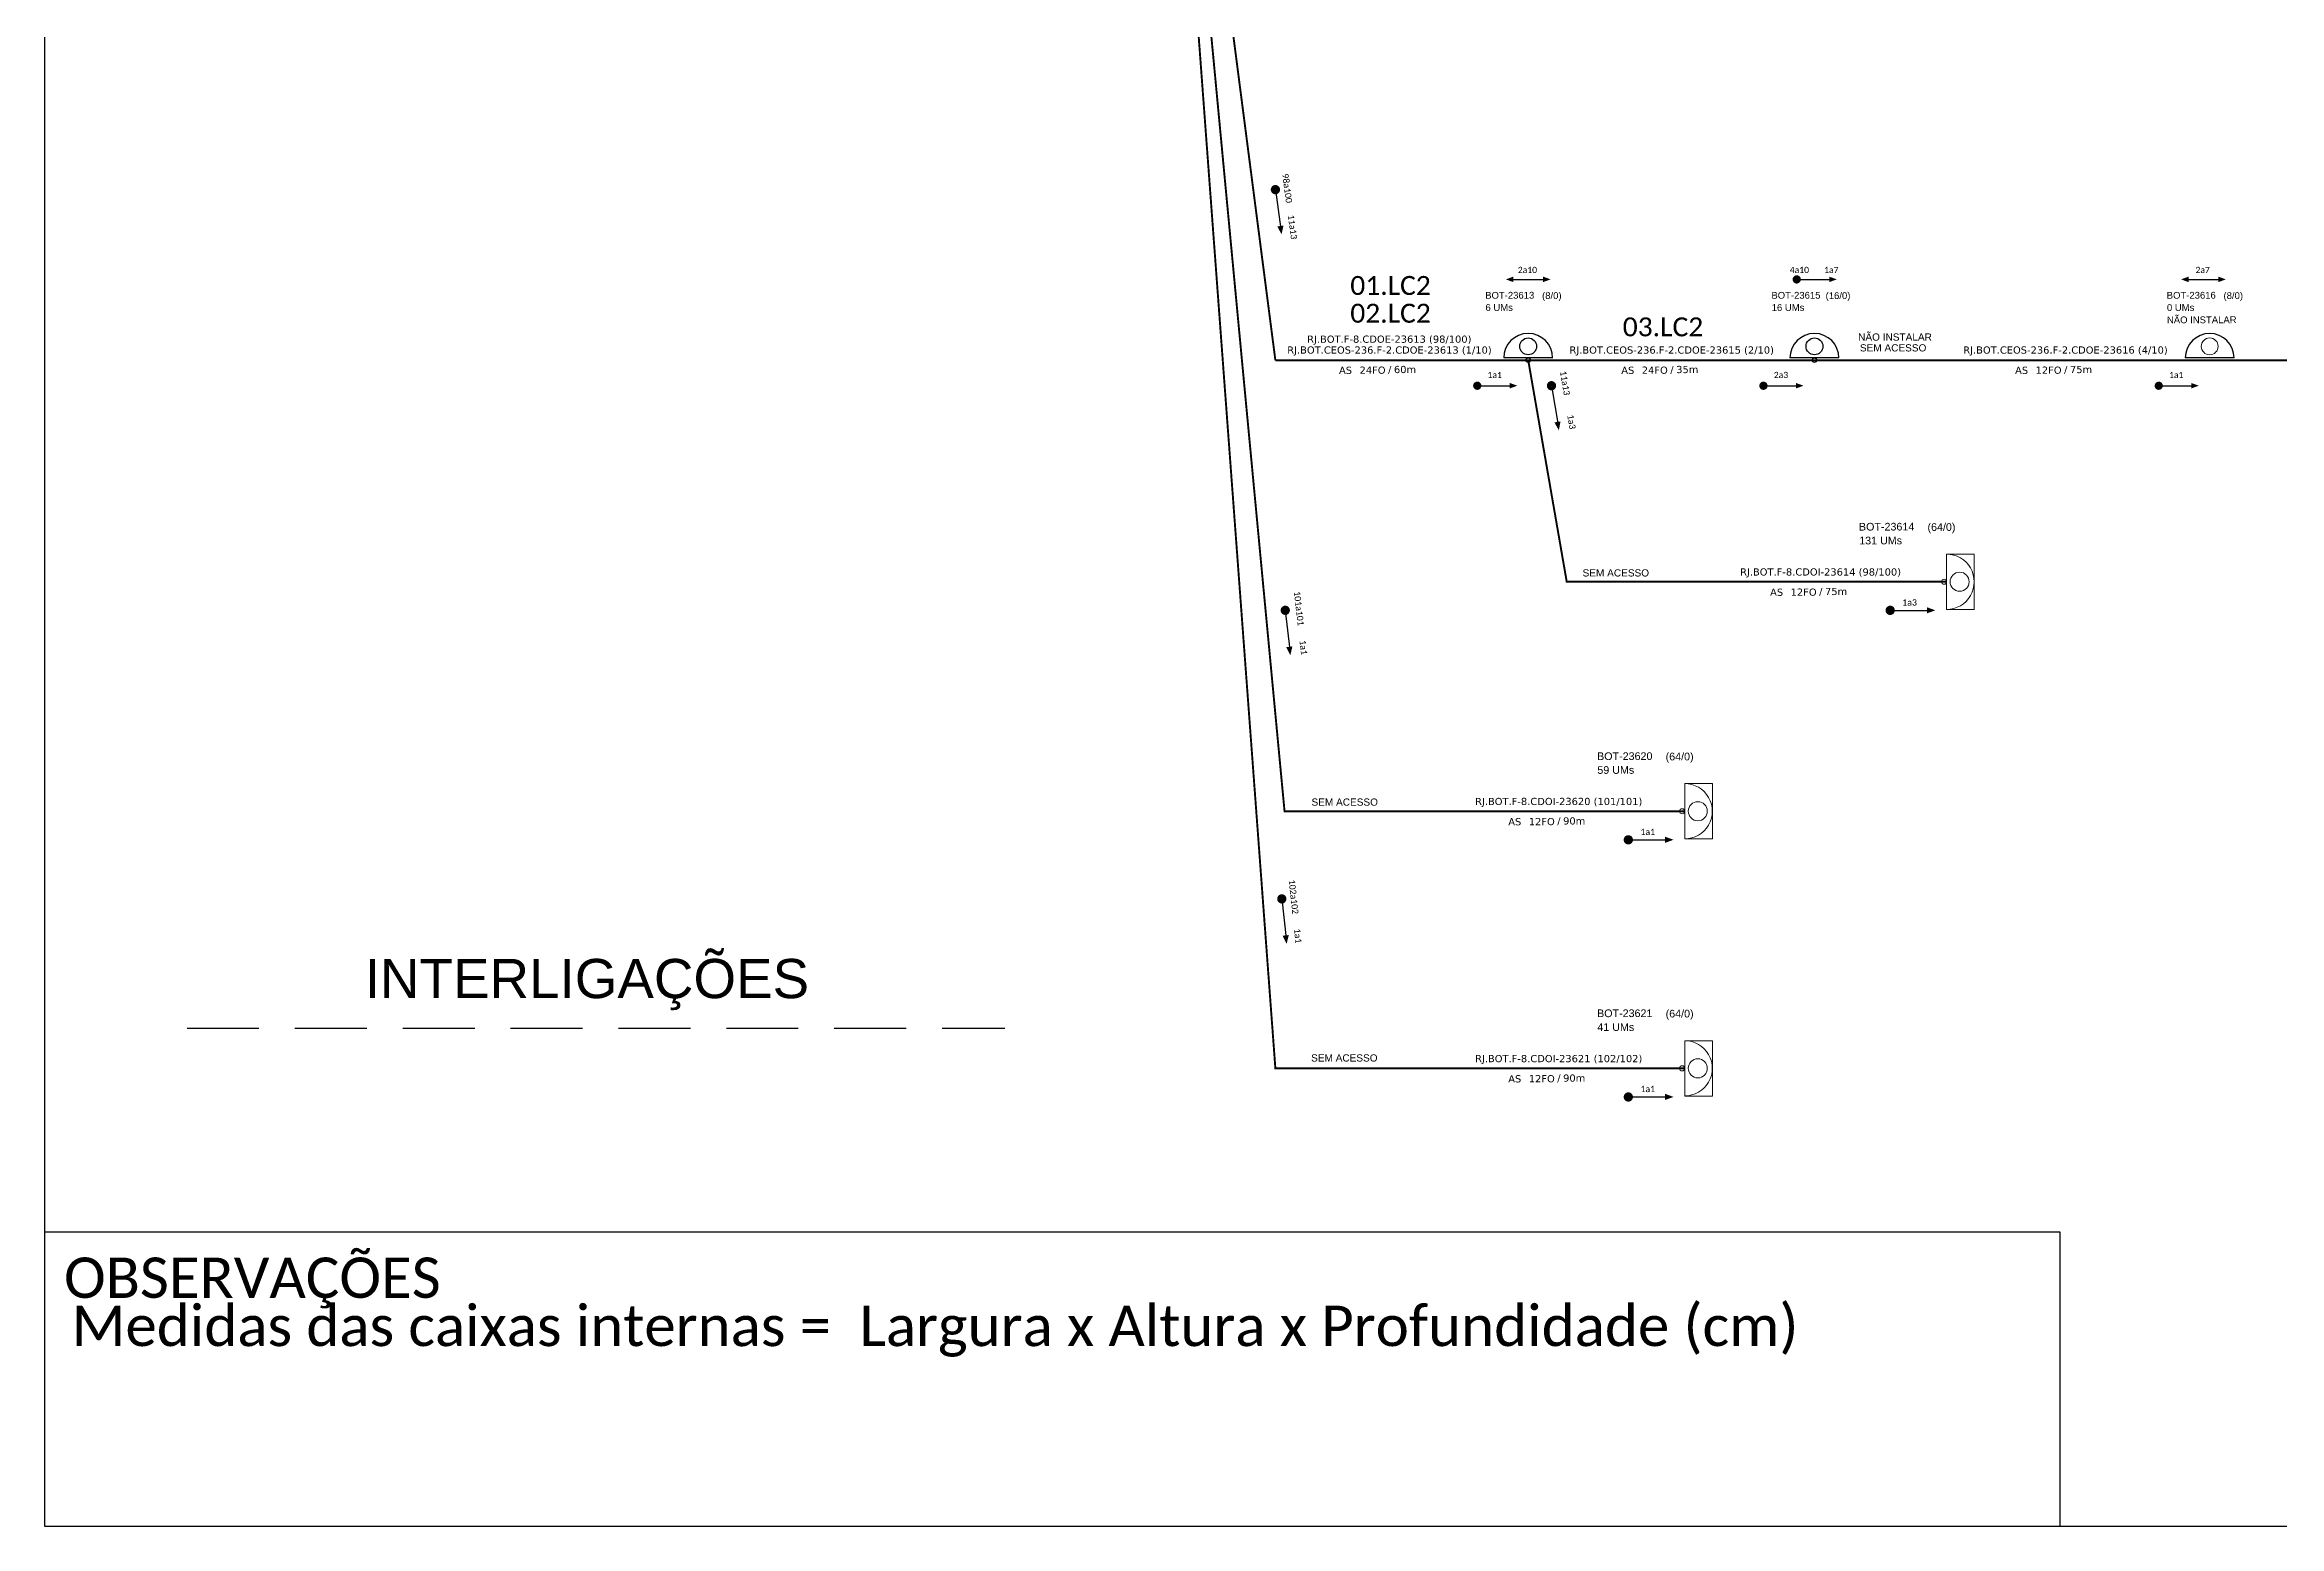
# Model space of a CAD drawing. Header units: metres. Extents: x -36 to 589825, y -8 to 9716245.
# Drawn here: x 588986.5 to 589381.2, y 9715651.1 to 9715912.7 of the extents above; entities that cross this region are included whole.
import ezdxf
from ezdxf.enums import TextEntityAlignment as Align

# ---------------------------------------------------------------- set-up
doc = ezdxf.new("R2010")
doc.units = ezdxf.units.M
doc.header["$LTSCALE"] = 0.5
doc.linetypes.add('DASHED', pattern=[19.05, 12.7, -6.35])
for name, color, linetype, lineweight in [("20.0-LEGENDA DOS CDO'S", 1, 'Continuous', 0), ('20.2-CDO_POSTE', 1, 'Continuous', 5), ('40.1-ETIQUETAS', 1, 'Continuous', 20)]:
    doc.layers.add(name, color=color, linetype=linetype, lineweight=lineweight)
for name, color, linetype in [('CAP a instalar', 1, 'Continuous'), ('label_cabos', 7, 'Continuous'), ('SETA', 7, 'Continuous')]:
    doc.layers.add(name, color=color, linetype=linetype)
doc.styles.add('ARIAL', font='arial.ttf')
doc.styles.add('siredit', font='verdana.ttf')
doc.styles.get("Standard").update_dxf_attribs({"font": 'arial.ttf'})
doc.styles.add('WMF-Calibri0', font='calibri.ttf')
doc.linetypes.add('FENCELINE1', pattern='A,0.25,-0.1,[133,ltypeshp.shx,S=0.1,R=0,X=-0.1,Y=0],-0.1,1', length=1.45)

# ---------------------------------------------------------------- blocks, each defined once
blk = doc.blocks.new('CDOE-TEXTO PADRÃO')
at = {"layer": "20.0-LEGENDA DOS CDO'S", "color": 0, "style": 'ARIAL'}
for tag, p in [('CDO_N', (0.49, 7.39)), ('CORDOALHA', (0.5, 4.33)), ('SAP', (0.51, 1.67)), ('SPLITER_1', (0.59, -0.91)), ('SPLITER_2', (0.6, -3.55)), ('(XX-XX_F)S', (0.54, -8.29)), ('(XX-XX_L)S', (0.55, -10.83)), ('UMS', (0.55, -13.15))]:
    blk.add_attdef(tag, p, '', height=1.7, rotation=0.118, dxfattribs=at)
blk.add_attdef('FIBRAS_UTILIZADAS', text='', height=1.7, rotation=0.118, dxfattribs=at).set_placement((19.77, 7.43), align=Align.CENTER)
blk = doc.blocks.new('ETIQUETA_RS5F')
at = {"layer": '40.1-ETIQUETAS', "color": 0, "style": 'siredit'}
blk.add_text('/', height=1.5, dxfattribs=at).set_placement((1.58, -1.95), align=Align.MIDDLE_RIGHT)
for tag, p in [('ETIQUETA_R_PRIMARIA', (1.21, 4.1)), ('ETIQUETA_R_SECUNDARIA', (1.21, 2.1)), ('F_ATIVAS/F_MORTAS', (1.14, -4.24))]:
    blk.add_attdef(tag, text='', height=1.5, dxfattribs=at).set_placement(p, align=Align.MIDDLE_CENTER)
for tag, p in [('TIPO_CABO', (-6.58, -2.12)), ('CAP_CABO', (0.4, -2.09))]:
    blk.add_attdef(tag, text='', height=1.5, dxfattribs=at).set_placement(p, align=Align.MIDDLE_RIGHT)
blk.add_attdef('METROS', text='', height=1.5, dxfattribs=at).set_placement((2.14, -1.95), align=Align.MIDDLE_LEFT)
for tag, p in [('FUSÃO_1', (0.85, -8.39)), ('FUSÃO_2', (0.85, -10.6)), ('FUSÃO_3', (0.85, -12.93)), ('FUSÃO_4', (0.85, -15.14)), ('FUSÃO_5', (0.85, -17.16))]:
    blk.add_attdef(tag, text='', height=1.5, dxfattribs=at).set_placement(p, align=Align.CENTER)

msp = doc.modelspace()

# ---------------------------------------------------------------- linework, layer by layer
at = {"color": 8}
msp.add_line((589373.18, 9715857.41, 2), (589364.54, 9715857.41, 2), dxfattribs=at)
at = {"color": 4, "linetype": 'DASHED', "ltscale": 2}
msp.add_line((589011.62, 9715739.01), (589156.03, 9715739.01), dxfattribs=at)
for points in [[(588986.47, 9715651.05), (589825.04, 9715651.05), (589825.04, 9716245.05), (588986.47, 9716245.05), (588986.47, 9715651.05)], [(588986.47, 9715703.04), (589342.42, 9715703.04)]]:
    msp.add_lwpolyline(points)
at = {"const_width": 0.82, "elevation": 2}
for points in [[(589203.79, 9715887.54, -1), (589203.91, 9715886.73, -1)], [(589252.54, 9715852.91, -1), (589252.67, 9715852.1, -1)], [(589205.54, 9715813.24, -1), (589205.63, 9715812.43, -1)], [(589312.02, 9715812.83, 1), (589312.84, 9715812.83, 1)], [(589265.77, 9715772.3, 1), (589266.59, 9715772.3, 1)], [(589204.93, 9715762.27, -1), (589205.02, 9715761.46, -1)], [(589265.77, 9715726.88, 1), (589266.59, 9715726.88, 1)]]:
    msp.add_lwpolyline(points, format="xyb", close=True, dxfattribs=at)
at = {"elevation": 2}
for points in [[(589295.56, 9715871.28, 0.727, 0.727, 1), (589296.29, 9715871.28, 0.727, 0.727, 1)], [(589239.13, 9715852.5, 0.727, 0.727, 1), (589239.86, 9715852.5, 0.727, 0.727, 1)], [(589289.68, 9715852.5, 0.727, 0.727, 1), (589290.41, 9715852.5, 0.727, 0.727, 1)], [(589359.5, 9715852.5, 0.727, 0.727, 1), (589360.22, 9715852.5, 0.727, 0.727, 1)]]:
    msp.add_lwpolyline(points, format="xyseb", close=True, dxfattribs=at)
at = {"linetype": 'Continuous'}
msp.add_lwpolyline([(589342.42, 9715703.04), (589342.42, 9715651.05)], dxfattribs=at)
at = {"color": 8}
msp.add_arc((589368.86, 9715857.41, 2), 4.32, 0, 180, dxfattribs=at)
at = {"layer": '20.2-CDO_POSTE', "color": 8}
msp.add_circle((589368.86, 9715859.46, 2), 1.49, dxfattribs=at)
at = {"layer": '40.1-ETIQUETAS', "color": 251, "true_color": 0x636466}
for p, q in [((589322.39, 9715813.01, 2), (589322.39, 9715822.76, 2)), ((589276.13, 9715772.48, 2), (589276.13, 9715782.23, 2)), ((589276.13, 9715727.07, 2), (589276.13, 9715736.82, 2))]:
    msp.add_line(p, q, dxfattribs=at)
at = {"layer": '40.1-ETIQUETAS', "color": 251, "true_color": 0x636466, "elevation": 2}
msp.add_lwpolyline([(589182.04, 9716025.24, 0.339, 0.339, 0), (589205.46, 9715777.35, 0.339, 0.339, 0), (589276.13, 9715777.35, 0.339, 0.339, 0)], format="xyseb", dxfattribs=at)
for points in [[(589322.39, 9715822.76), (589327.27, 9715822.76), (589327.27, 9715812.99), (589322.39, 9715812.99)], [(589276.13, 9715782.23), (589281.02, 9715782.23), (589281.02, 9715772.46), (589276.13, 9715772.46)], [(589276.13, 9715736.82), (589281.02, 9715736.82), (589281.02, 9715727.05), (589276.13, 9715727.05)]]:
    msp.add_lwpolyline(points, close=True, dxfattribs=at)
at = {"layer": '40.1-ETIQUETAS', "color": 251, "true_color": 0x636466}
for centre, major_axis, start_param, end_param in [((589322.39, 9715817.88, 2), (-3.45, 3.45), 2.356194, 5.497787), ((589324.7, 9715817.88, 2), (1.19, 1.19), 3.926991, 10.210176), ((589321.94, 9715817.88, 2), (-0.319, 0.319), 2.356194490191767, 8.639379797371353), ((589276.13, 9715777.35, 2), (-3.45, 3.45), 2.356194, 5.497787), ((589275.68, 9715777.35, 2), (-0.319, 0.319), 2.356194490191767, 8.639379797371353), ((589278.45, 9715777.35, 2), (1.19, 1.19), 3.926991, 10.210176), ((589276.13, 9715731.94, 2), (-3.45, 3.45), 2.356194, 5.497787), ((589278.45, 9715731.94, 2), (1.19, 1.19), 3.926991, 10.210176), ((589275.68, 9715731.94, 2), (-0.319, 0.319), 2.356194490191767, 8.639379797371353)]:
    msp.add_ellipse(centre, major_axis=major_axis, ratio=1, start_param=start_param, end_param=end_param, dxfattribs=at)
at = {"layer": 'CAP a instalar', "color": 0, "linetype": 'FENCELINE1', "ltscale": 7, "const_width": 0.339, "elevation": 2}
for points in [[(589182.04, 9716025.24), (589203.84, 9715857.01)], [(589248.5, 9715857.01), (589203.84, 9715857.01)], [(589248.5, 9715857.01), (589299.05, 9715857.01)]]:
    msp.add_lwpolyline(points, dxfattribs=at)
at = {"layer": 'CAP a instalar', "color": 251, "linetype": 'FENCELINE1', "ltscale": 7, "true_color": 0x636466, "elevation": 2}
msp.add_lwpolyline([(589182.04, 9716025.24, 0.339, 0.339, 0), (589203.84, 9715731.94, 0.339, 0.339, 0), (589276.13, 9715731.94, 0.339, 0.339, 0)], format="xyseb", dxfattribs=at)
at = {"layer": 'CAP a instalar', "color": 251, "linetype": 'FENCELINE1', "ltscale": 7, "true_color": 0x636466, "const_width": 0.339, "elevation": 2}
msp.add_lwpolyline([(589248.5, 9715857.01), (589255.3, 9715817.88), (589322.39, 9715817.88)], dxfattribs=at)
at = {"layer": 'CAP a instalar', "color": 8, "linetype": 'FENCELINE1', "ltscale": 7, "const_width": 0.339, "elevation": 2}
for points in [[(589368.86, 9715857.01), (589299.05, 9715857.01)], [(589430.15, 9715857.01), (589368.86, 9715857.01)]]:
    msp.add_lwpolyline(points, dxfattribs=at)
at = {"layer": 'label_cabos', "color": 0}
for p, q in [((589252.82, 9715857.41, 2), (589244.17, 9715857.41, 2)), ((589303.37, 9715857.41, 2), (589294.72, 9715857.41, 2))]:
    msp.add_line(p, q, dxfattribs=at)
for centre, radius in [((589248.49, 9715859.46, 2), 1.49), ((589299.05, 9715859.46, 2), 1.49), ((589248.5, 9715857.01, 2), 0.4), ((589299.05, 9715857.01, 2), 0.4)]:
    msp.add_circle(centre, radius, dxfattribs=at)
for centre in [(589248.49, 9715857.41, 2), (589299.05, 9715857.41, 2)]:
    msp.add_arc(centre, 4.32, 0, 180, dxfattribs=at)
at = {"layer": 'SETA', "elevation": 2}
for points in [[(589203.85, 9715887.13), (589204.81, 9715880.15)], [(589245.37, 9715871.28), (589251.62, 9715871.28)], [(589295.92, 9715871.28), (589302.17, 9715871.28)], [(589364.63, 9715871.28), (589370.88, 9715871.28)], [(589239.5, 9715852.5), (589245.74, 9715852.5)], [(589252.61, 9715852.51), (589253.77, 9715845.56)], [(589290.05, 9715852.5), (589296.29, 9715852.5)], [(589359.86, 9715852.5), (589366.11, 9715852.5)], [(589205.58, 9715812.83), (589206.38, 9715805.83)], [(589312.43, 9715812.83), (589319.48, 9715812.83)], [(589266.18, 9715772.3), (589273.22, 9715772.3)], [(589204.98, 9715761.86), (589205.73, 9715754.86)], [(589266.18, 9715726.88), (589273.22, 9715726.88)]]:
    msp.add_lwpolyline(points, dxfattribs=at)
at = {"layer": 'SETA'}
for points in [[(589204.19, 9715880.64, 2), (589204.93, 9715879.23, 2), (589205.27, 9715880.79, 2)], [(589245.87, 9715871.77, 2), (589244.54, 9715871.29, 2), (589245.87, 9715870.8, 2)], [(589251.12, 9715871.77, 2), (589252.45, 9715871.29, 2), (589251.12, 9715870.8, 2)], [(589301.67, 9715871.77, 2), (589303, 9715871.29, 2), (589301.67, 9715870.8, 2)], [(589365.13, 9715871.77, 2), (589363.8, 9715871.29, 2), (589365.13, 9715870.8, 2)], [(589370.38, 9715871.77, 2), (589371.71, 9715871.29, 2), (589370.38, 9715870.8, 2)], [(589245.24, 9715852.99, 2), (589246.57, 9715852.51, 2), (589245.24, 9715852.02, 2)], [(589295.79, 9715852.99, 2), (589297.12, 9715852.51, 2), (589295.79, 9715852.02, 2)], [(589365.61, 9715852.99, 2), (589366.94, 9715852.51, 2), (589365.61, 9715852.02, 2)], [(589253.13, 9715846.02, 2), (589253.91, 9715844.63, 2), (589254.2, 9715846.2, 2)], [(589318.91, 9715813.38, 2), (589320.41, 9715812.84, 2), (589318.91, 9715812.29, 2)], [(589205.77, 9715806.33, 2), (589206.48, 9715804.9, 2), (589206.85, 9715806.46, 2)], [(589272.66, 9715772.85, 2), (589274.16, 9715772.31, 2), (589272.66, 9715771.76, 2)], [(589205.12, 9715755.36, 2), (589205.82, 9715753.93, 2), (589206.21, 9715755.48, 2)], [(589272.66, 9715727.44, 2), (589274.16, 9715726.89, 2), (589272.66, 9715726.35, 2)]]:
    msp.add_solid(points, dxfattribs=at)

# ---------------------------------------------------------------- block references
at = {"layer": '20.2-CDO_POSTE', "color": 8}
ref = msp.add_blockref('CDOE-TEXTO PADRÃO', (589366.42, 9715859.83, 2), dxfattribs=dict(at, xscale=0.7062101662744048, yscale=0.7062101662744048, zscale=0.7062101662744048))
ref.add_attrib('CDO_N', 'BOT-23616', (589361.27, 9715867.87, 2), dxfattribs={"layer": "20.0-LEGENDA DOS CDO'S", "color": 0, "height": 1.2, "rotation": 0.118, "style": 'ARIAL'})
ref.add_attrib('CORDOALHA', '0 UMs', (589361.31, 9715865.71, 2), dxfattribs={"layer": "20.0-LEGENDA DOS CDO'S", "color": 0, "height": 1.2, "rotation": 0.118, "style": 'ARIAL'})
ref.add_attrib('SAP', 'NÃO INSTALAR', (589361.31, 9715863.53, 2), dxfattribs={"layer": "20.0-LEGENDA DOS CDO'S", "color": 0, "height": 1.2005, "rotation": 0.118, "style": 'ARIAL'})
ref.add_attrib('FIBRAS_UTILIZADAS', '  (8/0)', dxfattribs={"layer": "20.0-LEGENDA DOS CDO'S", "color": 0, "height": 1.2, "rotation": 0.118, "style": 'ARIAL'}).set_placement((589372.56, 9715867.82, 2), align=Align.CENTER)
at = {"layer": '40.1-ETIQUETAS', "color": 0}
ref = msp.add_blockref('ETIQUETA_RS5F', (589222.99, 9715857.02, 2), dxfattribs=dict(at, xscale=0.8474521861363898, yscale=0.8474521861363898, zscale=0.8474521861363898))
ref.add_attrib('ETIQUETA_R_PRIMARIA', 'RJ.BOT.F-8.CDOE-23613 (98/100)', dxfattribs={"color": 0, "height": 1.2712, "style": 'siredit'}).set_placement((589223.96, 9715860.73, 2), align=Align.MIDDLE_CENTER)
ref.add_attrib('ETIQUETA_R_SECUNDARIA', 'RJ.BOT.CEOS-236.F-2.CDOE-23613 (1/10)', dxfattribs={"color": 0, "height": 1.2712, "style": 'siredit'}).set_placement((589223.99, 9715858.81, 2), align=Align.MIDDLE_CENTER)
ref.add_attrib('TIPO_CABO', 'AS', dxfattribs={"color": 0, "height": 1.271, "style": 'siredit'}).set_placement((589217.38, 9715855.23, 2), align=Align.MIDDLE_RIGHT)
ref.add_attrib('CAP_CABO', '24FO', dxfattribs={"color": 0, "height": 1.271, "style": 'siredit'}).set_placement((589223.3, 9715855.25, 2), align=Align.MIDDLE_RIGHT)
ref.add_attrib('METROS', '60m', dxfattribs={"color": 0, "height": 1.271, "style": 'siredit'}).set_placement((589224.78, 9715855.37, 2), align=Align.MIDDLE_LEFT)
ref = msp.add_blockref('ETIQUETA_RS5F', (589272.84, 9715857.02, 2), dxfattribs=dict(at, xscale=0.8474521861363898, yscale=0.8474521861363898, zscale=0.8474521861363898))
ref.add_attrib('ETIQUETA_R_SECUNDARIA', 'RJ.BOT.CEOS-236.F-2.CDOE-23615 (2/10)', dxfattribs={"color": 0, "height": 1.2712, "style": 'siredit'}).set_placement((589273.84, 9715858.81, 2), align=Align.MIDDLE_CENTER)
ref.add_attrib('TIPO_CABO', 'AS', dxfattribs={"color": 0, "height": 1.271, "style": 'siredit'}).set_placement((589267.23, 9715855.23, 2), align=Align.MIDDLE_RIGHT)
ref.add_attrib('CAP_CABO', '24FO', dxfattribs={"color": 0, "height": 1.271, "style": 'siredit'}).set_placement((589273.15, 9715855.25, 2), align=Align.MIDDLE_RIGHT)
ref.add_attrib('METROS', '35m', dxfattribs={"color": 0, "height": 1.271, "style": 'siredit'}).set_placement((589274.63, 9715855.37, 2), align=Align.MIDDLE_LEFT)
at = {"layer": '40.1-ETIQUETAS', "color": 8}
ref = msp.add_blockref('ETIQUETA_RS5F', (589342.39, 9715857.02, 2), dxfattribs=dict(at, xscale=0.8474521861363898, yscale=0.8474521861363898, zscale=0.8474521861363898))
ref.add_attrib('ETIQUETA_R_SECUNDARIA', 'RJ.BOT.CEOS-236.F-2.CDOE-23616 (4/10)', dxfattribs={"color": 0, "height": 1.2712, "style": 'siredit'}).set_placement((589343.39, 9715858.81, 2), align=Align.MIDDLE_CENTER)
ref.add_attrib('TIPO_CABO', 'AS', dxfattribs={"color": 0, "height": 1.271, "style": 'siredit'}).set_placement((589336.79, 9715855.23, 2), align=Align.MIDDLE_RIGHT)
ref.add_attrib('CAP_CABO', '12FO', dxfattribs={"color": 0, "height": 1.271, "style": 'siredit'}).set_placement((589342.7, 9715855.25, 2), align=Align.MIDDLE_RIGHT)
ref.add_attrib('METROS', '75m', dxfattribs={"color": 0, "height": 1.271, "style": 'siredit'}).set_placement((589344.18, 9715855.37, 2), align=Align.MIDDLE_LEFT)
at = {"layer": '40.1-ETIQUETAS', "color": 251, "true_color": 0x636466}
ref = msp.add_blockref('CDOE-TEXTO PADRÃO', (589312.72, 9715817.85, 2), dxfattribs=dict(at, xscale=0.7966536975134169, yscale=0.7966536975134169, zscale=0.7966536975134169))
ref.add_attrib('CDO_N', 'BOT-23614', (589306.91, 9715826.92, 2), dxfattribs={"layer": "20.0-LEGENDA DOS CDO'S", "color": 0, "height": 1.354, "rotation": 0.118, "style": 'ARIAL'})
ref.add_attrib('CORDOALHA', '131 UMs', (589306.96, 9715824.48, 2), dxfattribs={"layer": "20.0-LEGENDA DOS CDO'S", "color": 0, "height": 1.354, "rotation": 0.118, "style": 'ARIAL'})
ref.add_attrib('FIBRAS_UTILIZADAS', '       (64/0)', dxfattribs={"layer": "20.0-LEGENDA DOS CDO'S", "color": 0, "height": 1.3542, "rotation": 0.118, "style": 'ARIAL'}).set_placement((589319.65, 9715826.86, 2), align=Align.CENTER)
ref = msp.add_blockref('ETIQUETA_RS5F', (589299.13, 9715817.82, 2), dxfattribs=dict(at, xscale=0.8474521861363898, yscale=0.8474521861363898, zscale=0.8474521861363898))
ref.add_attrib('ETIQUETA_R_SECUNDARIA', 'RJ.BOT.F-8.CDOI-23614 (98/100)', dxfattribs={"color": 0, "height": 1.2712, "style": 'siredit'}).set_placement((589300.13, 9715819.61, 2), align=Align.MIDDLE_CENTER)
ref.add_attrib('TIPO_CABO', 'AS', dxfattribs={"color": 0, "height": 1.271, "style": 'siredit'}).set_placement((589293.52, 9715816.03, 2), align=Align.MIDDLE_RIGHT)
ref.add_attrib('CAP_CABO', '12FO', dxfattribs={"color": 0, "height": 1.271, "style": 'siredit'}).set_placement((589299.44, 9715816.05, 2), align=Align.MIDDLE_RIGHT)
ref.add_attrib('METROS', '75m', dxfattribs={"color": 0, "height": 1.271, "style": 'siredit'}).set_placement((589300.92, 9715816.17, 2), align=Align.MIDDLE_LEFT)
ref = msp.add_blockref('CDOE-TEXTO PADRÃO', (589266.47, 9715777.32, 2), dxfattribs=dict(at, xscale=0.7966536975134169, yscale=0.7966536975134169, zscale=0.7966536975134169))
ref.add_attrib('CDO_N', 'BOT-23620', (589260.66, 9715786.39, 2), dxfattribs={"layer": "20.0-LEGENDA DOS CDO'S", "color": 0, "height": 1.354, "rotation": 0.118, "style": 'ARIAL'})
ref.add_attrib('CORDOALHA', '59 UMs', (589260.71, 9715783.95, 2), dxfattribs={"layer": "20.0-LEGENDA DOS CDO'S", "color": 0, "height": 1.354, "rotation": 0.118, "style": 'ARIAL'})
ref.add_attrib('FIBRAS_UTILIZADAS', '       (64/0)', dxfattribs={"layer": "20.0-LEGENDA DOS CDO'S", "color": 0, "height": 1.3542, "rotation": 0.118, "style": 'ARIAL'}).set_placement((589273.4, 9715786.33, 2), align=Align.CENTER)
ref = msp.add_blockref('ETIQUETA_RS5F', (589252.87, 9715777.29, 2), dxfattribs=dict(at, xscale=0.8474521861363898, yscale=0.8474521861363898, zscale=0.8474521861363898))
ref.add_attrib('ETIQUETA_R_SECUNDARIA', 'RJ.BOT.F-8.CDOI-23620 (101/101)', dxfattribs={"color": 0, "height": 1.2712, "style": 'siredit'}).set_placement((589253.88, 9715779.08, 2), align=Align.MIDDLE_CENTER)
ref.add_attrib('TIPO_CABO', 'AS', dxfattribs={"color": 0, "height": 1.271, "style": 'siredit'}).set_placement((589247.27, 9715775.5, 2), align=Align.MIDDLE_RIGHT)
ref.add_attrib('CAP_CABO', '12FO', dxfattribs={"color": 0, "height": 1.271, "style": 'siredit'}).set_placement((589253.19, 9715775.52, 2), align=Align.MIDDLE_RIGHT)
ref.add_attrib('METROS', '90m', dxfattribs={"color": 0, "height": 1.271, "style": 'siredit'}).set_placement((589254.66, 9715775.64, 2), align=Align.MIDDLE_LEFT)
ref = msp.add_blockref('CDOE-TEXTO PADRÃO', (589266.47, 9715731.91, 2), dxfattribs=dict(at, xscale=0.7966536975134169, yscale=0.7966536975134169, zscale=0.7966536975134169))
ref.add_attrib('CDO_N', 'BOT-23621', (589260.66, 9715740.98, 2), dxfattribs={"layer": "20.0-LEGENDA DOS CDO'S", "color": 0, "height": 1.354, "rotation": 0.118, "style": 'ARIAL'})
ref.add_attrib('CORDOALHA', '41 UMs', (589260.71, 9715738.54, 2), dxfattribs={"layer": "20.0-LEGENDA DOS CDO'S", "color": 0, "height": 1.354, "rotation": 0.118, "style": 'ARIAL'})
ref.add_attrib('FIBRAS_UTILIZADAS', '       (64/0)', dxfattribs={"layer": "20.0-LEGENDA DOS CDO'S", "color": 0, "height": 1.3542, "rotation": 0.118, "style": 'ARIAL'}).set_placement((589273.4, 9715740.92, 2), align=Align.CENTER)
ref = msp.add_blockref('ETIQUETA_RS5F', (589252.87, 9715731.88, 2), dxfattribs=dict(at, xscale=0.8474521861363898, yscale=0.8474521861363898, zscale=0.8474521861363898))
ref.add_attrib('ETIQUETA_R_SECUNDARIA', 'RJ.BOT.F-8.CDOI-23621 (102/102)', dxfattribs={"color": 0, "height": 1.2712, "style": 'siredit'}).set_placement((589253.88, 9715733.66, 2), align=Align.MIDDLE_CENTER)
ref.add_attrib('TIPO_CABO', 'AS', dxfattribs={"color": 0, "height": 1.271, "style": 'siredit'}).set_placement((589247.27, 9715730.09, 2), align=Align.MIDDLE_RIGHT)
ref.add_attrib('CAP_CABO', '12FO', dxfattribs={"color": 0, "height": 1.271, "style": 'siredit'}).set_placement((589253.19, 9715730.11, 2), align=Align.MIDDLE_RIGHT)
ref.add_attrib('METROS', '90m', dxfattribs={"color": 0, "height": 1.271, "style": 'siredit'}).set_placement((589254.66, 9715730.22, 2), align=Align.MIDDLE_LEFT)
at = {"layer": 'label_cabos', "color": 0}
ref = msp.add_blockref('CDOE-TEXTO PADRÃO', (589246.06, 9715859.83, 2), dxfattribs=dict(at, xscale=0.7062101662744048, yscale=0.7062101662744048, zscale=0.7062101662744048))
ref.add_attrib('CDO_N', 'BOT-23613', (589240.9, 9715867.87, 2), dxfattribs={"layer": "20.0-LEGENDA DOS CDO'S", "color": 0, "height": 1.2, "rotation": 0.118, "style": 'ARIAL'})
ref.add_attrib('CORDOALHA', '6 UMs', (589240.95, 9715865.71, 2), dxfattribs={"layer": "20.0-LEGENDA DOS CDO'S", "color": 0, "height": 1.2, "rotation": 0.118, "style": 'ARIAL'})
ref.add_attrib('FIBRAS_UTILIZADAS', '  (8/0)', dxfattribs={"layer": "20.0-LEGENDA DOS CDO'S", "color": 0, "height": 1.2, "rotation": 0.118, "style": 'ARIAL'}).set_placement((589252.2, 9715867.82, 2), align=Align.CENTER)
ref = msp.add_blockref('CDOE-TEXTO PADRÃO', (589296.61, 9715859.83, 2), dxfattribs=dict(at, xscale=0.7062101662744048, yscale=0.7062101662744048, zscale=0.7062101662744048))
ref.add_attrib('CDO_N', 'BOT-23615', (589291.45, 9715867.87, 2), dxfattribs={"layer": "20.0-LEGENDA DOS CDO'S", "color": 0, "height": 1.2, "rotation": 0.118, "style": 'ARIAL'})
ref.add_attrib('CORDOALHA', '16 UMs', (589291.5, 9715865.71, 2), dxfattribs={"layer": "20.0-LEGENDA DOS CDO'S", "color": 0, "height": 1.2, "rotation": 0.118, "style": 'ARIAL'})
ref.add_attrib('FIBRAS_UTILIZADAS', '  (16/0)', dxfattribs={"layer": "20.0-LEGENDA DOS CDO'S", "color": 0, "height": 1.2, "rotation": 0.118, "style": 'ARIAL'}).set_placement((589302.75, 9715867.82, 2), align=Align.CENTER)

# ---------------------------------------------------------------- texts
at = {"color": 8, "linetype": 'Continuous', "style": 'ARIAL'}
for s, height, p in [('NÃO INSTALAR', 1.2715, (589306.77, 9715860.47, 0.55)), ('SEM ACESSO', 1.271, (589307.08, 9715858.56, 0.55))]:
    msp.add_text(s, height=height, dxfattribs=at).set_placement(p)
at = {"color": 251, "linetype": 'Continuous', "true_color": 0x636466, "style": 'ARIAL'}
for p in [(589258.1, 9715818.81, 0.55), (589210.15, 9715733.14, 0.55)]:
    msp.add_text('SEM ACESSO', height=1.271, dxfattribs=at).set_placement(p)
at = {"style": 'WMF-Calibri0'}
msp.add_text('OBSERVAÇÕES', height=7.1308, dxfattribs=at).set_placement((588989.89, 9715691.39))
at = {"char_height": 1.1147, "width": 20.7841, "attachment_point": 5}
for s, insert, rotation in [('\\C7;\\fCalibri|b0|i0|c0|p34;98a100', (589205.92, 9715887.39, 2), 277.8755), ('\\C7;\\fCalibri|b0|i0|c0|p34;11a13', (589206.87, 9715880.52, 2), 277.8755), ('\\C7;\\fCalibri|b0|i0|c0|p34;11a13', (589255, 9715852.96, 2), 279.4867), ('\\C7;\\fCalibri|b0|i0|c0|p34;1a3', (589256.14, 9715846.11, 2), 279.4867), ('\\C7;\\fCalibri|b0|i0|c0|p34;101a101', (589208, 9715813.16, 2), 276.5223), ('\\C7;\\fCalibri|b0|i0|c0|p34;1a1', (589208.79, 9715806.27, 2), 276.5223), ('\\C7;\\fCalibri|b0|i0|c0|p34;102a102', (589207.06, 9715762.22, 2), 276.1623), ('\\C7;\\fCalibri|b0|i0|c0|p34;1a1', (589207.8, 9715755.32, 2), 276.1623)]:
    msp.add_mtext(s, dxfattribs=dict(at, insert=insert, rotation=rotation))
at = {"color": 3, "char_height": 3.3448, "width": 167.3981, "attachment_point": 5}
for s, insert in [('\\fCalibri|b0|i0|c0|p34;01.LC2', (589224.18, 9715870.19, 2)), ('\\fCalibri|b0|i0|c0|p34;02.LC2', (589224.18, 9715865.29, 2)), ('\\fCalibri|b0|i0|c0|p34;03.LC2', (589272.3, 9715862.88, 2))]:
    msp.add_mtext(s, dxfattribs=dict(at, insert=insert))
at = {"attachment_point": 5}
for s, insert, char_height, width in [('\\C7;\\fCalibri|b0|i0|c0|p34;2a10', (589248.36, 9715872.95, 2), 1.0898, 18.4245), ('\\C7;\\fCalibri|b0|i0|c0|p34;4a10', (589296.39, 9715872.95, 2), 1.0898, 18.4245), ('\\C7;\\fCalibri|b0|i0|c0|p34;1a7', (589302.03, 9715872.95, 2), 1.0898, 18.4245), ('\\C7;\\fCalibri|b0|i0|c0|p34;2a7', (589367.62, 9715872.95, 2), 1.0898, 18.4245), ('\\C7;\\fCalibri|b0|i0|c0|p34;1a1', (589242.58, 9715854.4, 2), 1.0898, 18.4245), ('\\C7;\\fCalibri|b0|i0|c0|p34;2a3', (589293.14, 9715854.4, 2), 1.0898, 18.4245), ('\\C7;\\fCalibri|b0|i0|c0|p34;1a1', (589362.95, 9715854.4, 2), 1.0898, 18.4245), ('\\C7;\\fCalibri|b0|i0|c0|p34;1a3', (589315.86, 9715814.23, 2), 1.1147, 20.7841), ('\\C7;\\fCalibri|b0|i0|c0|p34;1a1', (589269.61, 9715773.7, 2), 1.1147, 20.7841), ('\\C7;\\fCalibri|b0|i0|c0|p34;1a1', (589269.61, 9715728.29, 2), 1.1147, 20.7841)]:
    msp.add_mtext(s, dxfattribs=dict(at, insert=insert, char_height=char_height, width=width))
at = {"color": 4, "linetype": 'DASHED', "ltscale": 2, "insert": (589043.01, 9715751.26), "char_height": 6.9254, "width": 51.827, "attachment_point": 1}
msp.add_mtext('INTERLIGAÇÕES', dxfattribs=at)
at = {"insert": (588991.24, 9715690.01), "char_height": 7.1308, "width": 658.8434, "attachment_point": 1, "style": 'WMF-Calibri0'}
msp.add_mtext('Medidas das caixas internas =  Largura x Altura x Profundidade (cm)', dxfattribs=at)
at = {"layer": '40.1-ETIQUETAS', "color": 251, "true_color": 0x636466, "style": 'ARIAL'}
msp.add_text('SEM ACESSO', height=1.271, dxfattribs=at).set_placement((589210.22, 9715778.33, 0.55))

doc.saveas('drawing.dxf')
